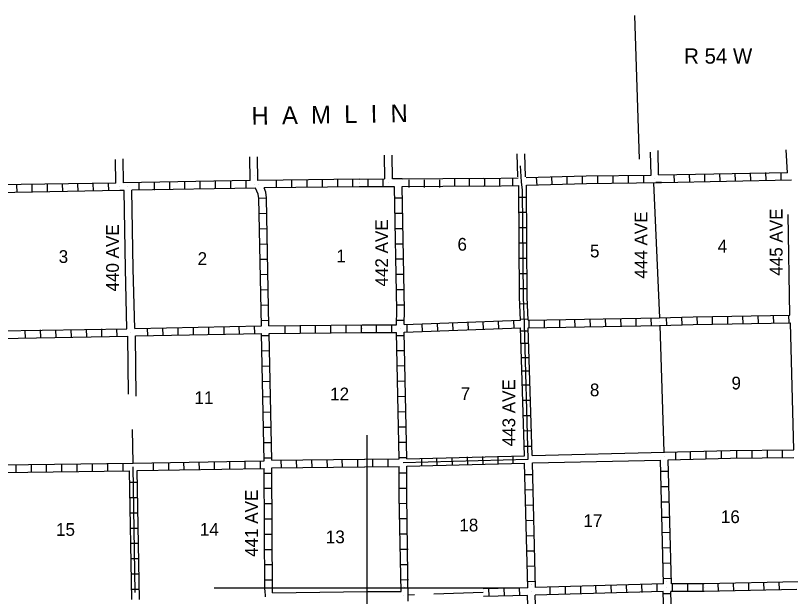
# Model space of a CAD drawing. Extents: x 1817418 to 2236108, y 15985408 to 16412015.
# Drawn here: x 2050448 to 2080883, y 16169914 to 16192729 of the extents above; entities that cross this region are included whole.
import ezdxf

# ---------------------------------------------------------------- set-up
doc = ezdxf.new("R2010")
doc.units = 0
for name, color, linetype in [('L1', 7, 'Continuous'), ('L10', 7, 'Continuous'), ('L11', 7, 'Continuous'), ('L13', 7, 'Continuous'), ('L14', 7, 'Continuous'), ('L30', 7, 'Continuous'), ('L54', 7, 'Continuous'), ('L8', 7, 'Continuous')]:
    doc.layers.add(name, color=color, linetype=linetype)

msp = doc.modelspace()

# ---------------------------------------------------------------- linework, layer by layer
at = {"layer": 'L1'}
for p, q in [((2064257, 16164254), (2064256, 16176255)), ((2058253, 16170251), (2070254, 16170252)), ((2064256, 16170252), (2064256, 16170252))]:
    msp.add_line(p, q, dxfattribs=at)
at = {"layer": 'L10'}
for p, q in [((2080862, 16180959), (2080795, 16184915)), ((2070740, 16175452), (2075930, 16175579)), ((2070745, 16175162), (2075777, 16175268))]:
    msp.add_line(p, q, dxfattribs=at)
at = {"layer": 'L11'}
for p, q in [((2054890, 16177855), (2054853, 16180136)), ((2055186, 16177786), (2055154, 16180146)), ((2060545, 16170061), (2064262, 16170104)), ((2064262, 16170104), (2065598, 16170104))]:
    msp.add_line(p, q, dxfattribs=at)
for points in [[(2054821, 16180426), (2054763, 16182786), (2054710, 16185854)], [(2055128, 16180437), (2055064, 16182786), (2055011, 16185870)]]:
    msp.add_lwpolyline(points, dxfattribs=at)
at = {"layer": 'L13'}
for p, q in [((2075502, 16186160), (2075735, 16180854)), ((2075756, 16180553), (2075914, 16175595)), ((2055064, 16175146), (2055048, 16176477)), ((2066120, 16169977), (2065856, 16169972)), ((2068813, 16170067), (2066881, 16170003))]:
    msp.add_line(p, q, dxfattribs=at)
at = {"layer": 'L54'}
for p, q in [((2070170, 16186387), (2070154, 16187301)), ((2070471, 16186387), (2070455, 16187301)), ((2075405, 16186462), (2075384, 16187359)), ((2075701, 16186473), (2075685, 16187428)), ((2059661, 16186247), (2059656, 16187185)), ((2059962, 16186252), (2059951, 16187185)), ((2064953, 16186313), (2064938, 16187243)), ((2065254, 16186313), (2065238, 16187243)), ((2059821, 16186451), (2059821, 16186451))]:
    msp.add_line(p, q, dxfattribs=at)
for points in [[(2074953, 16187084), (2074769, 16192729)], [(2080761, 16186551), (2080719, 16187454)], [(2054386, 16186147), (2054381, 16187068)], [(2054687, 16186157), (2054677, 16187095)]]:
    msp.add_lwpolyline(points, dxfattribs=at)
at = {"layer": 'L8'}
for p, q in [((2071527, 16186097), (2071511, 16186393)), ((2072118, 16186113), (2072113, 16186408)), ((2072720, 16186129), (2072715, 16186430)), ((2073322, 16186144), (2073322, 16186445)), ((2073919, 16186155), (2073919, 16186451)), ((2074520, 16186155), (2074520, 16186451)), ((2075122, 16186160), (2075122, 16186461)), ((2075701, 16186473), (2080761, 16186567)), ((2076321, 16186187), (2076310, 16186488)), ((2076923, 16186192), (2076912, 16186493)), ((2077519, 16186213), (2077514, 16186509)), ((2078121, 16186218), (2078111, 16186519)), ((2078718, 16186234), (2078713, 16186535)), ((2079320, 16186245), (2079315, 16186546)), ((2079922, 16186261), (2079911, 16186562)), ((2080518, 16186271), (2080513, 16186567)), ((2054386, 16186147), (2049402, 16186072)), ((2051088, 16186086), (2051094, 16185785)), ((2051690, 16186102), (2051696, 16185801)), ((2052287, 16186113), (2052298, 16185812)), ((2052889, 16186118), (2052894, 16185817)), ((2053486, 16186134), (2053496, 16185838)), ((2054087, 16186144), (2054098, 16185844)), ((2059661, 16186247), (2054687, 16186157)), ((2055286, 16186171), (2055297, 16185870)), ((2055888, 16186176), (2055888, 16185875)), ((2056490, 16186192), (2056490, 16185896)), ((2057086, 16186203), (2057086, 16185902)), ((2057688, 16186213), (2057688, 16185912)), ((2058290, 16186229), (2058290, 16185928)), ((2058887, 16186234), (2058887, 16185939)), ((2059489, 16186245), (2059489, 16185944)), ((2059832, 16186102), (2059832, 16186102)), ((2063940, 16186303), (2059962, 16186252)), ((2059990, 16186102), (2059990, 16186102)), ((2060687, 16186261), (2060687, 16185960)), ((2061289, 16186271), (2061289, 16185970)), ((2061886, 16186276), (2061886, 16185976)), ((2062488, 16186287), (2062488, 16185986)), ((2063090, 16186292), (2063090, 16185997)), ((2063686, 16186303), (2063686, 16186002)), ((2064938, 16186303), (2063940, 16186292)), ((2063940, 16186155), (2063940, 16186155)), ((2063940, 16186144), (2063940, 16186144)), ((2064278, 16186292), (2064278, 16185997)), ((2064879, 16186303), (2064879, 16186002)), ((2065106, 16186155), (2065106, 16186155)), ((2065629, 16186313), (2065254, 16186313)), ((2065629, 16186313), (2068829, 16186335)), ((2065895, 16186276), (2065895, 16185976)), ((2066495, 16186276), (2066495, 16185976)), ((2067095, 16186276), (2067095, 16185976)), ((2067688, 16186329), (2067688, 16186028)), ((2068260, 16186329), (2068260, 16186028)), ((2068839, 16186329), (2070186, 16186350)), ((2068860, 16186329), (2068860, 16186028)), ((2069460, 16186329), (2069460, 16186028)), ((2069969, 16186329), (2069969, 16186028)), ((2070323, 16186203), (2070323, 16186203)), ((2070930, 16186071), (2070914, 16186372)), ((2075561, 16186319), (2075561, 16186319)), ((2075814, 16186171), (2075598, 16186171)), ((2075814, 16186171), (2080923, 16186274)), ((2054547, 16185854), (2049663, 16185770)), ((2050487, 16186076), (2050497, 16185780)), ((2054547, 16186002), (2054547, 16186002)), ((2054710, 16185854), (2054547, 16185854)), ((2054853, 16186012), (2054853, 16186012)), ((2059879, 16185954), (2055011, 16185870)), ((2063940, 16186002), (2060212, 16185960)), ((2065328, 16186002), (2063940, 16185997)), ((2065629, 16186012), (2068829, 16186034)), ((2068845, 16186028), (2070212, 16186055)), ((2060302, 16185553), (2060006, 16185543)), ((2060106, 16180537), (2060006, 16185553)), ((2060154, 16185553), (2060154, 16185553)), ((2060402, 16180542), (2060302, 16185553)), ((2065339, 16185569), (2065640, 16185569)), ((2070212, 16185601), (2070513, 16185601)), ((2060323, 16184951), (2060022, 16184946)), ((2065355, 16184967), (2065656, 16184967)), ((2070223, 16185004), (2070518, 16185004)), ((2060328, 16184355), (2060027, 16184344)), ((2065365, 16184370), (2065661, 16184370)), ((2070223, 16184402), (2070518, 16184402)), ((2060344, 16183753), (2060048, 16183742)), ((2065370, 16183768), (2065671, 16183768)), ((2070228, 16183800), (2070529, 16183800)), ((2060355, 16183151), (2060054, 16183145)), ((2065386, 16183172), (2065687, 16183172)), ((2070238, 16183203), (2070539, 16183203)), ((2060370, 16182554), (2060070, 16182543)), ((2065397, 16182570), (2065698, 16182570)), ((2070238, 16182602), (2070539, 16182602)), ((2060381, 16181952), (2060080, 16181947)), ((2065402, 16181968), (2065703, 16181968)), ((2070244, 16182005), (2070545, 16182005)), ((2060397, 16181350), (2060096, 16181345)), ((2065423, 16181371), (2065719, 16181371)), ((2070254, 16181403), (2070555, 16181414)), ((2077804, 16180912), (2077810, 16180611)), ((2078406, 16180917), (2078412, 16180622)), ((2079003, 16180928), (2079014, 16180627)), ((2079605, 16180944), (2079610, 16180643)), ((2080202, 16180954), (2080212, 16180653)), ((2080803, 16180959), (2080814, 16180658)), ((2060402, 16180754), (2060106, 16180743)), ((2065413, 16180769), (2065714, 16180769)), ((2065714, 16180595), (2070286, 16180759)), ((2066405, 16180622), (2066421, 16180321)), ((2067002, 16180643), (2067023, 16180342)), ((2067604, 16180658), (2067620, 16180363)), ((2068206, 16180685), (2068222, 16180384)), ((2068802, 16180711), (2068818, 16180410)), ((2069404, 16180727), (2069420, 16180426)), ((2070006, 16180754), (2070022, 16180453)), ((2070281, 16180801), (2070582, 16180812)), ((2070439, 16180622), (2070439, 16180622)), ((2070587, 16175305), (2070439, 16180622)), ((2070587, 16180769), (2075735, 16180854)), ((2070613, 16180769), (2070613, 16180468)), ((2071205, 16180780), (2071210, 16180479)), ((2071807, 16180796), (2071812, 16180495)), ((2072403, 16180801), (2072414, 16180500)), ((2073005, 16180812), (2073010, 16180511)), ((2073602, 16180817), (2073612, 16180521)), ((2074204, 16180827), (2074214, 16180526)), ((2074806, 16180838), (2074811, 16180537)), ((2075402, 16180843), (2075413, 16180542)), ((2075735, 16180701), (2075735, 16180701)), ((2076004, 16180859), (2076015, 16180563)), ((2076606, 16180886), (2076611, 16180585)), ((2077203, 16180901), (2077213, 16180600)), ((2081020, 16175679), (2080877, 16180658)), ((2049821, 16180352), (2054821, 16180426)), ((2050819, 16180363), (2050830, 16180062)), ((2051421, 16180379), (2051432, 16180078)), ((2052023, 16180384), (2052028, 16180088)), ((2052620, 16180395), (2052630, 16180094)), ((2053222, 16180405), (2053232, 16180104)), ((2053823, 16180421), (2053829, 16180120)), ((2054420, 16180426), (2054431, 16180125)), ((2055128, 16180437), (2060106, 16180537)), ((2055619, 16180453), (2055629, 16180152)), ((2056220, 16180463), (2056231, 16180162)), ((2056822, 16180479), (2056828, 16180178)), ((2057419, 16180484), (2057430, 16180189)), ((2058021, 16180495), (2058031, 16180194)), ((2058623, 16180511), (2058628, 16180210)), ((2059219, 16180521), (2059230, 16180220)), ((2059821, 16180537), (2059832, 16180236)), ((2060265, 16180395), (2060265, 16180395)), ((2060402, 16180542), (2064056, 16180579)), ((2061020, 16180553), (2061020, 16180252)), ((2061622, 16180553), (2061622, 16180252)), ((2062218, 16180563), (2062218, 16180263)), ((2062820, 16180569), (2062820, 16180268)), ((2063422, 16180569), (2063422, 16180268)), ((2064019, 16180579), (2064019, 16180278)), ((2064056, 16180585), (2065413, 16180585)), ((2064056, 16180437), (2064056, 16180437)), ((2064056, 16180426), (2064056, 16180426)), ((2064610, 16180585), (2064610, 16180284)), ((2065212, 16180585), (2065212, 16180284)), ((2065561, 16180437), (2065561, 16180437)), ((2065714, 16180294), (2070286, 16180468)), ((2065814, 16180595), (2065819, 16180294)), ((2070328, 16178810), (2070286, 16180468)), ((2070312, 16180352), (2070598, 16180352)), ((2070587, 16180468), (2075735, 16180553)), ((2070629, 16178821), (2070587, 16180468)), ((2049821, 16180046), (2054853, 16180136)), ((2054980, 16180284), (2054980, 16180284)), ((2055154, 16180146), (2060112, 16180236)), ((2060212, 16175246), (2060112, 16180236)), ((2060423, 16180152), (2060122, 16180146)), ((2060413, 16180247), (2064056, 16180278)), ((2060513, 16175262), (2060413, 16180247)), ((2064056, 16180284), (2065413, 16180284)), ((2065513, 16175326), (2065413, 16180284)), ((2065423, 16180167), (2065719, 16180167)), ((2065814, 16175326), (2065714, 16180294)), ((2070312, 16179861), (2070598, 16179861)), ((2060429, 16179555), (2060128, 16179544)), ((2065429, 16179571), (2065730, 16179571)), ((2070323, 16179302), (2070603, 16179302)), ((2060439, 16178953), (2060138, 16178942)), ((2065444, 16178969), (2065745, 16178979)), ((2070439, 16175442), (2070328, 16178810)), ((2070740, 16175452), (2070629, 16178821)), ((2070328, 16178779), (2070613, 16178779)), ((2060455, 16178351), (2060154, 16178346)), ((2065455, 16178367), (2065756, 16178378)), ((2070355, 16178219), (2070640, 16178219)), ((2060460, 16177754), (2060165, 16177744)), ((2065471, 16177770), (2065772, 16177776)), ((2070370, 16177617), (2070661, 16177617)), ((2060471, 16177153), (2060170, 16177142)), ((2065481, 16177168), (2065777, 16177179)), ((2070386, 16177021), (2070687, 16177021)), ((2060487, 16176551), (2060186, 16176545)), ((2065497, 16176572), (2065798, 16176577)), ((2070402, 16176419), (2070703, 16176429)), ((2070698, 16176535), (2070698, 16176545)), ((2060497, 16175954), (2060196, 16175943)), ((2065502, 16175970), (2065803, 16175975)), ((2070423, 16175817), (2070719, 16175817)), ((2065814, 16175326), (2070439, 16175442)), ((2069985, 16175437), (2069985, 16175136)), ((2076363, 16175595), (2076368, 16175294)), ((2076960, 16175305), (2076960, 16175611)), ((2077562, 16175627), (2077562, 16175320)), ((2078164, 16175642), (2078164, 16175347)), ((2078760, 16175653), (2078760, 16175352)), ((2079362, 16175664), (2079362, 16175363)), ((2079964, 16175669), (2079964, 16175368)), ((2080561, 16175669), (2080561, 16175368)), ((2049922, 16175088), (2055064, 16175151)), ((2053470, 16174835), (2053470, 16175136)), ((2054072, 16174835), (2054072, 16175136)), ((2054674, 16174845), (2054674, 16175146)), ((2055064, 16175151), (2060212, 16175246)), ((2055872, 16174872), (2055872, 16175167)), ((2056469, 16174877), (2056463, 16175178)), ((2057071, 16174893), (2057065, 16175194)), ((2057672, 16174903), (2057662, 16175204)), ((2058269, 16174909), (2058264, 16175210)), ((2058871, 16174930), (2058860, 16175225)), ((2059473, 16174935), (2059462, 16175236)), ((2060070, 16174946), (2060064, 16175246)), ((2060502, 16175352), (2060207, 16175347)), ((2060513, 16175262), (2064156, 16175310)), ((2060872, 16175262), (2060877, 16174961)), ((2061471, 16175257), (2061482, 16174956)), ((2062071, 16175278), (2062081, 16174977)), ((2062670, 16175299), (2062681, 16174998)), ((2063269, 16175294), (2063280, 16174993)), ((2063873, 16175310), (2063873, 16175009)), ((2064161, 16175305), (2065513, 16175326)), ((2064473, 16175310), (2064473, 16175009)), ((2065073, 16175310), (2065073, 16175009)), ((2065518, 16175368), (2065819, 16175378)), ((2065671, 16175178), (2070587, 16175305)), ((2065819, 16175030), (2070439, 16175151)), ((2066389, 16175347), (2066395, 16175046)), ((2066986, 16175363), (2066997, 16175062)), ((2067588, 16175378), (2067593, 16175078)), ((2068190, 16175394), (2068195, 16175093)), ((2068787, 16175410), (2068797, 16175109)), ((2069388, 16175421), (2069394, 16175120)), ((2070571, 16170252), (2070439, 16175151)), ((2070872, 16170262), (2070745, 16175162)), ((2075893, 16170405), (2075777, 16175268)), ((2075930, 16175426), (2075930, 16175426)), ((2076205, 16170405), (2076078, 16175278)), ((2049931, 16174787), (2054922, 16174845)), ((2050471, 16174792), (2050471, 16175093)), ((2051073, 16174803), (2051073, 16175104)), ((2051669, 16174814), (2051669, 16175109)), ((2052271, 16174819), (2052271, 16175120)), ((2052873, 16174829), (2052873, 16175125)), ((2055011, 16169792), (2054922, 16174845)), ((2055064, 16175004), (2055064, 16175004)), ((2055149, 16170077), (2055064, 16175004)), ((2055223, 16174861), (2060212, 16174946)), ((2055312, 16169792), (2055223, 16174861)), ((2060244, 16170178), (2060212, 16174946)), ((2060513, 16174961), (2064156, 16175009)), ((2060545, 16170061), (2060513, 16174961)), ((2064161, 16175004), (2065518, 16175019)), ((2075798, 16174829), (2076094, 16174829)), ((2060513, 16174750), (2060212, 16174750)), ((2065518, 16174771), (2065819, 16174771)), ((2070455, 16174703), (2070756, 16174703)), ((2054922, 16174402), (2055223, 16174402)), ((2075803, 16174227), (2076104, 16174227)), ((2060524, 16174154), (2060223, 16174154)), ((2065518, 16174169), (2065819, 16174169)), ((2070471, 16174101), (2070772, 16174111)), ((2054927, 16173805), (2055228, 16173805)), ((2075819, 16173625), (2076120, 16173625)), ((2060524, 16173552), (2060223, 16173552)), ((2065529, 16173567), (2065830, 16173578)), ((2070481, 16173504), (2070777, 16173509)), ((2054948, 16173203), (2055244, 16173203)), ((2075835, 16173029), (2076136, 16173034)), ((2060529, 16172955), (2060228, 16172955)), ((2065539, 16172971), (2065835, 16172976)), ((2070497, 16172902), (2070798, 16172913)), ((2054953, 16172601), (2055254, 16172601)), ((2075856, 16172427), (2076147, 16172437)), ((2060529, 16172353), (2060228, 16172353)), ((2065545, 16172369), (2065846, 16172379)), ((2070513, 16172300), (2070814, 16172311)), ((2054964, 16172005), (2055265, 16172005)), ((2075862, 16171825), (2076162, 16171836)), ((2060539, 16171751), (2060238, 16171751)), ((2065561, 16171767), (2065862, 16171777)), ((2070529, 16171704), (2070830, 16171709)), ((2054969, 16171403), (2055270, 16171403)), ((2065571, 16171170), (2065872, 16171176)), ((2075877, 16171228), (2076178, 16171234)), ((2060539, 16171154), (2060238, 16171154)), ((2070545, 16171102), (2070846, 16171112)), ((2054990, 16170801), (2055286, 16170801)), ((2065582, 16170568), (2065877, 16170579)), ((2075893, 16170626), (2076194, 16170637)), ((2060545, 16170552), (2060244, 16170552)), ((2065703, 16170288), (2065703, 16170288)), ((2065740, 16170278), (2065740, 16170278)), ((2070561, 16170505), (2070862, 16170510)), ((2070698, 16170384), (2070698, 16170384)), ((2070714, 16170384), (2070714, 16170384)), ((2075893, 16170405), (2070872, 16170262)), ((2071426, 16170278), (2071437, 16169977)), ((2072028, 16170294), (2072039, 16169993)), ((2072630, 16170310), (2072636, 16170009)), ((2073227, 16170325), (2073237, 16170030)), ((2073829, 16170347), (2073839, 16170046)), ((2074431, 16170362), (2074436, 16170061)), ((2075027, 16170378), (2075038, 16170077)), ((2075629, 16170394), (2075640, 16170093)), ((2076030, 16170494), (2076030, 16170494)), ((2077493, 16170405), (2076205, 16170405)), ((2076236, 16170405), (2076236, 16170104)), ((2076838, 16170405), (2076838, 16170104)), ((2077435, 16170405), (2077435, 16170104)), ((2081194, 16170494), (2077493, 16170405)), ((2078026, 16170420), (2078037, 16170120)), ((2078628, 16170426), (2078639, 16170130)), ((2079230, 16170442), (2079235, 16170146)), ((2079827, 16170463), (2079837, 16170162)), ((2080429, 16170479), (2080439, 16170178)), ((2054996, 16170204), (2055297, 16170204)), ((2055149, 16170077), (2055149, 16170077)), ((2060270, 16169903), (2060254, 16170167)), ((2065703, 16169961), (2065703, 16169961)), ((2070571, 16170252), (2068818, 16170220)), ((2068818, 16170067), (2068818, 16170067)), ((2069029, 16170225), (2069040, 16169929)), ((2069631, 16170236), (2069637, 16169935)), ((2070228, 16170252), (2070238, 16169951)), ((2070703, 16170109), (2070703, 16170109)), ((2075888, 16170104), (2070856, 16169972)), ((2070994, 16164803), (2070856, 16169972)), ((2076078, 16163060), (2075888, 16170104)), ((2075888, 16170030), (2076189, 16170035)), ((2076030, 16170252), (2076030, 16170252)), ((2077493, 16170104), (2076189, 16170104)), ((2076368, 16163092), (2076189, 16170104)), ((2077493, 16170252), (2077493, 16170252)), ((2081136, 16170193), (2077493, 16170104)), ((2070555, 16169951), (2068829, 16169919)), ((2070698, 16164803), (2070555, 16169951))]:
    msp.add_line(p, q, dxfattribs=at)
for points in [[(2070323, 16186203), (2070286, 16186826)], [(2070497, 16186361), (2072863, 16186435), (2075405, 16186462)], [(2070439, 16180622), (2070397, 16181667), (2070360, 16185870), (2070323, 16186203)], [(2070513, 16186060), (2072873, 16186134), (2075814, 16186171)], [(2060006, 16185537), (2059980, 16185712), (2059879, 16185954)], [(2060302, 16185569), (2060281, 16185796), (2060212, 16185960)], [(2065413, 16180585), (2065423, 16181160), (2065328, 16186002)], [(2065714, 16180595), (2065719, 16181160), (2065629, 16186012)], [(2070286, 16180759), (2070244, 16181667), (2070212, 16186055)], [(2070587, 16180769), (2070545, 16181667), (2070513, 16186060)], [(2075730, 16180854), (2077055, 16180901), (2080862, 16180959)], [(2075745, 16180553), (2077055, 16180600), (2080877, 16180658)], [(2075920, 16175579), (2078512, 16175653), (2081020, 16175679)], [(2076078, 16175278), (2078523, 16175352), (2081020, 16175378)], [(2065598, 16170104), (2065518, 16173868), (2065518, 16175019)], [(2065862, 16169729), (2065819, 16173868), (2065819, 16175030)]]:
    msp.add_lwpolyline(points, dxfattribs=at)

# ---------------------------------------------------------------- texts
at = {"layer": 'L14'}
for s, p in [('6', (2067804, 16183494)), ('5', (2073010, 16183230)), ('4', (2078021, 16183420)), ('3', (2052144, 16183013)), ('2', (2057599, 16182934)), ('1', (2063047, 16183035)), ('9', (2078565, 16178045)), ('8', (2073005, 16177776)), ('11', (2057477, 16177469)), ('12', (2062804, 16177617)), ('7', (2067931, 16177628)), ('16', (2078148, 16172797)), ('17', (2072752, 16172638)), ('15', (2052039, 16172295)), ('14', (2057688, 16172300)), ('18', (2067878, 16172469)), ('13', (2062636, 16172005))]:
    msp.add_text(s, height=500, rotation=360, dxfattribs=at).set_placement(p)
at = {"layer": 'L30'}
for s, p in [('444 AVE', (2075260, 16182395)), ('445 AVE', (2080570, 16182511)), ('442 AVE', (2065078, 16182085)), ('440 AVE', (2054508, 16181891)), ('443 AVE', (2070072, 16175809)), ('441 AVE', (2059967, 16171469))]:
    msp.add_text(s, height=500, rotation=90, dxfattribs=at).set_placement(p)
at = {"layer": 'L54'}
for s, height, rotation, p in [('R 54 W', 600, 360, (2076706, 16190838)), ('H  A  M  L  I  N', 699.95, 1, (2059721, 16188436))]:
    msp.add_text(s, height=height, rotation=rotation, dxfattribs=at).set_placement(p)

doc.saveas('drawing.dxf')
